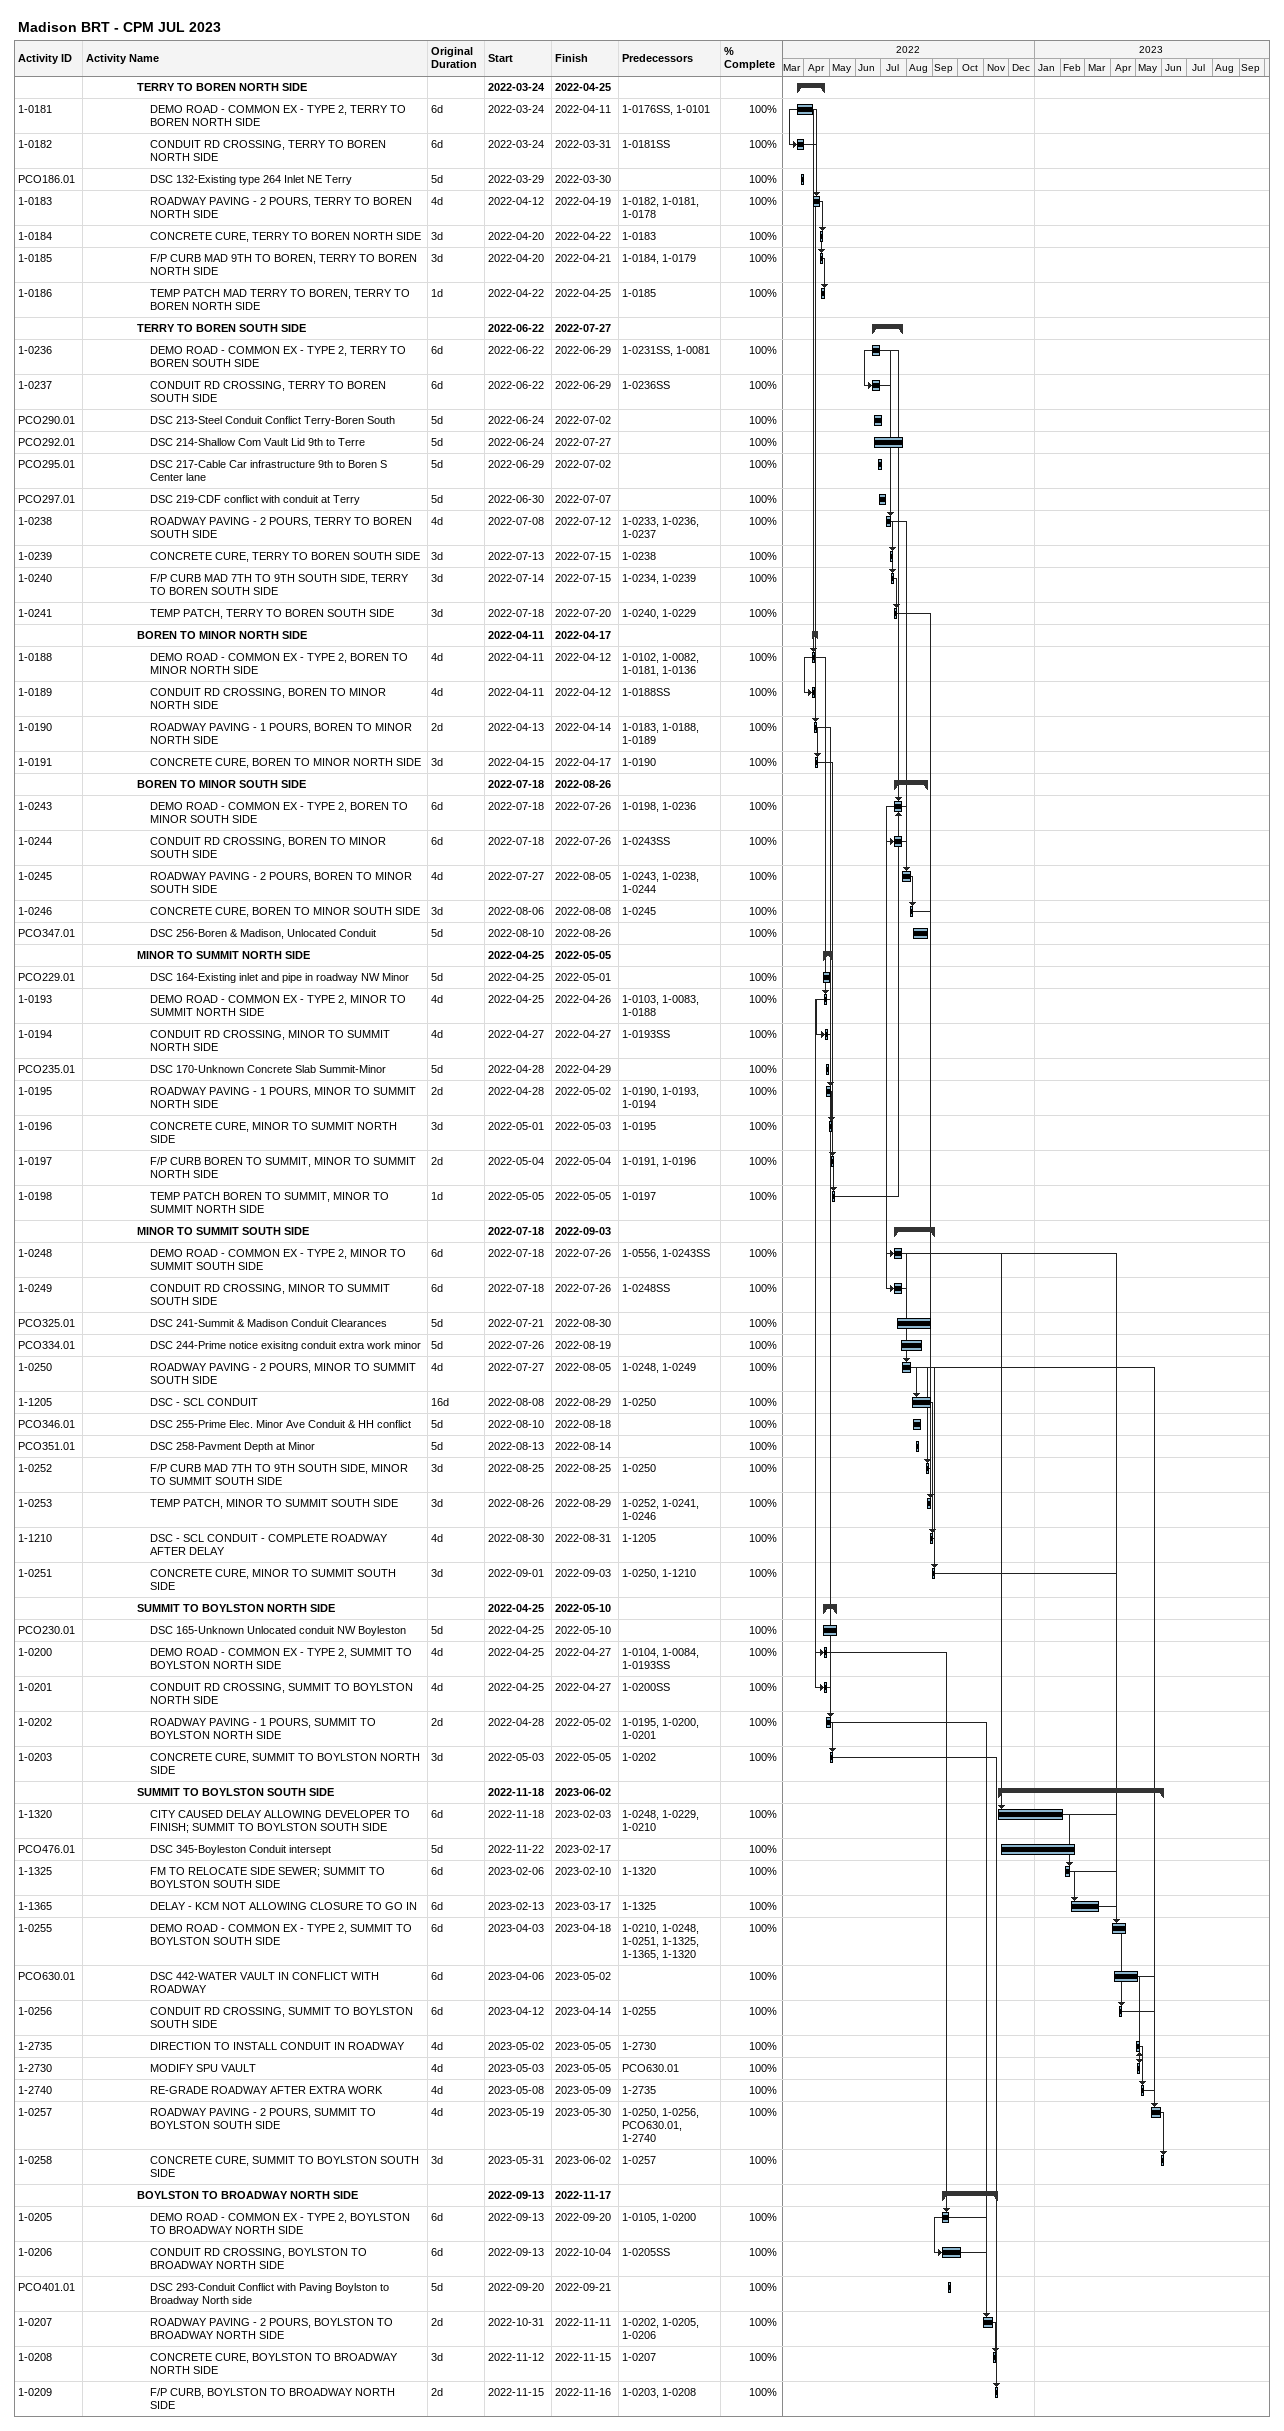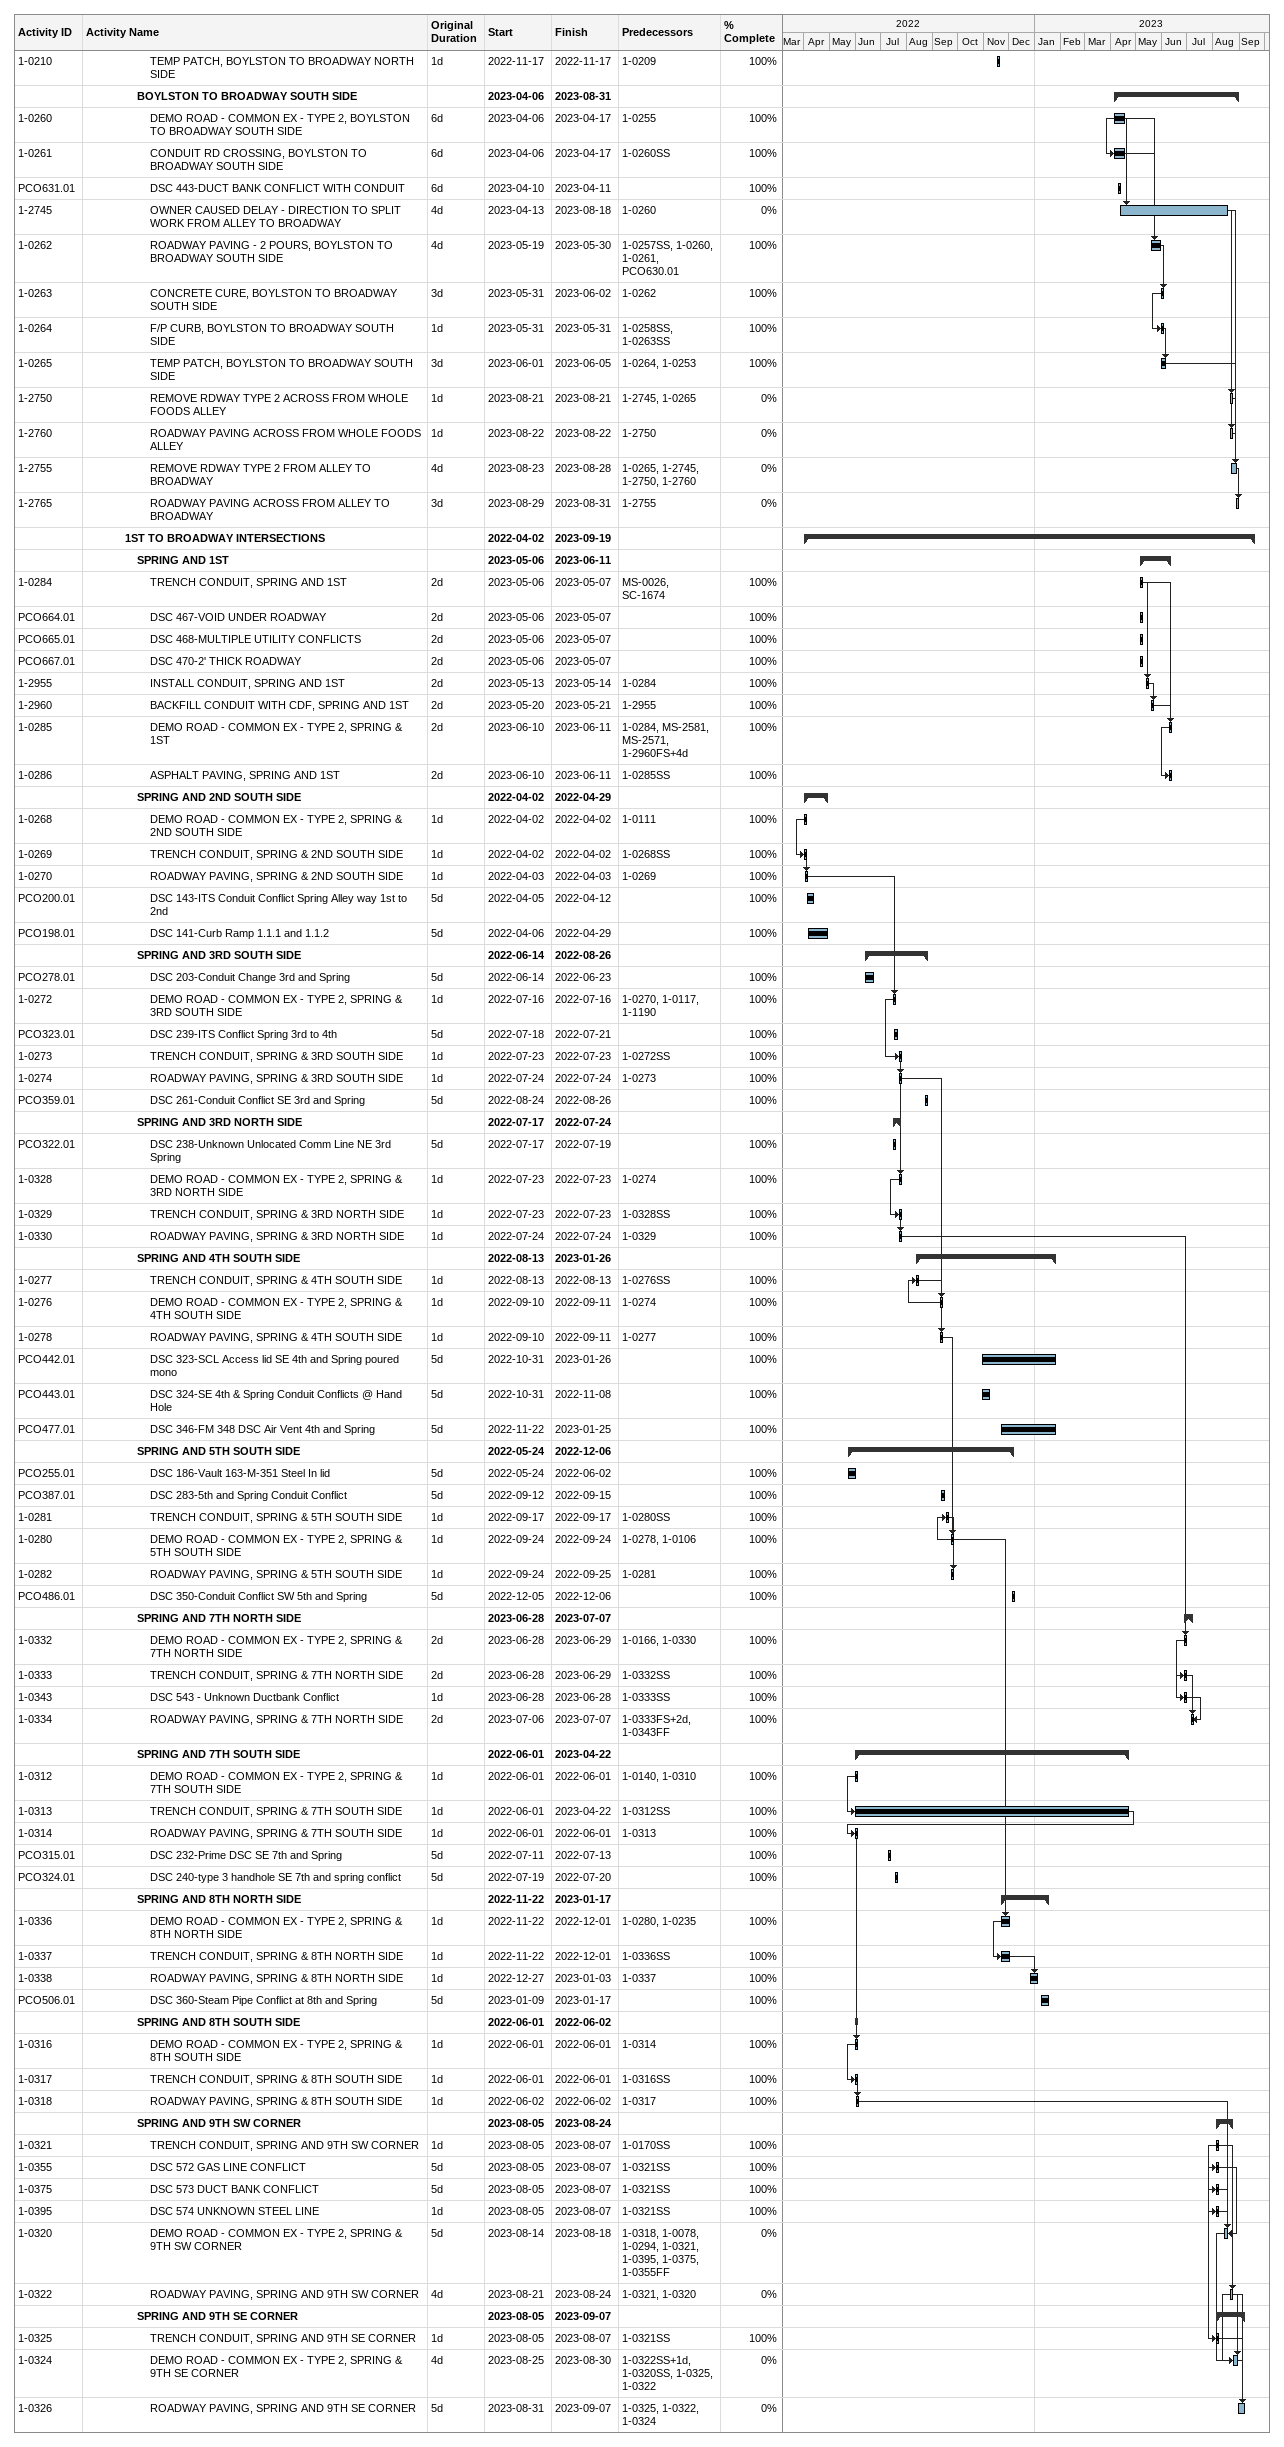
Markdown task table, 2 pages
Madison BRT - CPM JUL 2023

| ID | Level | Task | Original duration | Start | Finish | Predecessors | % complete |
|---|---|---|---|---|---|---|---|
|  | 5 | **TERRY TO BOREN NORTH SIDE** |  | 2022-03-24 | 2022-04-25 |  |  |
| 1-0181 | 6 | DEMO ROAD - COMMON EX - TYPE 2, TERRY TO BOREN NORTH SIDE | 6d | 2022-03-24 | 2022-04-11 | 1-0176SS, 1-0101 | 100 |
| 1-0182 | 6 | CONDUIT RD CROSSING, TERRY TO BOREN NORTH SIDE | 6d | 2022-03-24 | 2022-03-31 | 1-0181SS | 100 |
| PCO186.01 | 6 | DSC 132-Existing type 264 Inlet NE Terry | 5d | 2022-03-29 | 2022-03-30 |  | 100 |
| 1-0183 | 6 | ROADWAY PAVING - 2 POURS, TERRY TO BOREN NORTH SIDE | 4d | 2022-04-12 | 2022-04-19 | 1-0182, 1-0181, 1-0178 | 100 |
| 1-0184 | 6 | CONCRETE CURE, TERRY TO BOREN NORTH SIDE | 3d | 2022-04-20 | 2022-04-22 | 1-0183 | 100 |
| 1-0185 | 6 | F/P CURB MAD 9TH TO BOREN, TERRY TO BOREN NORTH SIDE | 3d | 2022-04-20 | 2022-04-21 | 1-0184, 1-0179 | 100 |
| 1-0186 | 6 | TEMP PATCH MAD TERRY TO BOREN, TERRY TO BOREN NORTH SIDE | 1d | 2022-04-22 | 2022-04-25 | 1-0185 | 100 |
|  | 5 | **TERRY TO BOREN SOUTH SIDE** |  | 2022-06-22 | 2022-07-27 |  |  |
| 1-0236 | 6 | DEMO ROAD - COMMON EX - TYPE 2, TERRY TO BOREN SOUTH SIDE | 6d | 2022-06-22 | 2022-06-29 | 1-0231SS, 1-0081 | 100 |
| 1-0237 | 6 | CONDUIT RD CROSSING, TERRY TO BOREN SOUTH SIDE | 6d | 2022-06-22 | 2022-06-29 | 1-0236SS | 100 |
| PCO290.01 | 6 | DSC 213-Steel Conduit Conflict Terry-Boren South | 5d | 2022-06-24 | 2022-07-02 |  | 100 |
| PCO292.01 | 6 | DSC 214-Shallow Com Vault Lid 9th to Terre | 5d | 2022-06-24 | 2022-07-27 |  | 100 |
| PCO295.01 | 6 | DSC 217-Cable Car infrastructure 9th to Boren S Center lane | 5d | 2022-06-29 | 2022-07-02 |  | 100 |
| PCO297.01 | 6 | DSC 219-CDF conflict with conduit at Terry | 5d | 2022-06-30 | 2022-07-07 |  | 100 |
| 1-0238 | 6 | ROADWAY PAVING - 2 POURS, TERRY TO BOREN SOUTH SIDE | 4d | 2022-07-08 | 2022-07-12 | 1-0233, 1-0236, 1-0237 | 100 |
| 1-0239 | 6 | CONCRETE CURE, TERRY TO BOREN SOUTH SIDE | 3d | 2022-07-13 | 2022-07-15 | 1-0238 | 100 |
| 1-0240 | 6 | F/P CURB MAD 7TH TO 9TH SOUTH SIDE, TERRY TO BOREN SOUTH SIDE | 3d | 2022-07-14 | 2022-07-15 | 1-0234, 1-0239 | 100 |
| 1-0241 | 6 | TEMP PATCH, TERRY TO BOREN SOUTH SIDE | 3d | 2022-07-18 | 2022-07-20 | 1-0240, 1-0229 | 100 |
|  | 5 | **BOREN TO MINOR NORTH SIDE** |  | 2022-04-11 | 2022-04-17 |  |  |
| 1-0188 | 6 | DEMO ROAD - COMMON EX - TYPE 2, BOREN TO MINOR NORTH SIDE | 4d | 2022-04-11 | 2022-04-12 | 1-0102, 1-0082, 1-0181, 1-0136 | 100 |
| 1-0189 | 6 | CONDUIT RD CROSSING, BOREN TO MINOR NORTH SIDE | 4d | 2022-04-11 | 2022-04-12 | 1-0188SS | 100 |
| 1-0190 | 6 | ROADWAY PAVING - 1 POURS, BOREN TO MINOR NORTH SIDE | 2d | 2022-04-13 | 2022-04-14 | 1-0183, 1-0188, 1-0189 | 100 |
| 1-0191 | 6 | CONCRETE CURE, BOREN TO MINOR NORTH SIDE | 3d | 2022-04-15 | 2022-04-17 | 1-0190 | 100 |
|  | 5 | **BOREN TO MINOR SOUTH SIDE** |  | 2022-07-18 | 2022-08-26 |  |  |
| 1-0243 | 6 | DEMO ROAD - COMMON EX - TYPE 2, BOREN TO MINOR SOUTH SIDE | 6d | 2022-07-18 | 2022-07-26 | 1-0198, 1-0236 | 100 |
| 1-0244 | 6 | CONDUIT RD CROSSING, BOREN TO MINOR SOUTH SIDE | 6d | 2022-07-18 | 2022-07-26 | 1-0243SS | 100 |
| 1-0245 | 6 | ROADWAY PAVING - 2 POURS, BOREN TO MINOR SOUTH SIDE | 4d | 2022-07-27 | 2022-08-05 | 1-0243, 1-0238, 1-0244 | 100 |
| 1-0246 | 6 | CONCRETE CURE, BOREN TO MINOR SOUTH SIDE | 3d | 2022-08-06 | 2022-08-08 | 1-0245 | 100 |
| PCO347.01 | 6 | DSC 256-Boren & Madison, Unlocated Conduit | 5d | 2022-08-10 | 2022-08-26 |  | 100 |
|  | 5 | **MINOR TO SUMMIT NORTH SIDE** |  | 2022-04-25 | 2022-05-05 |  |  |
| PCO229.01 | 6 | DSC 164-Existing inlet and pipe in roadway NW Minor | 5d | 2022-04-25 | 2022-05-01 |  | 100 |
| 1-0193 | 6 | DEMO ROAD - COMMON EX - TYPE 2, MINOR TO SUMMIT NORTH SIDE | 4d | 2022-04-25 | 2022-04-26 | 1-0103, 1-0083, 1-0188 | 100 |
| 1-0194 | 6 | CONDUIT RD CROSSING, MINOR TO SUMMIT NORTH SIDE | 4d | 2022-04-27 | 2022-04-27 | 1-0193SS | 100 |
| PCO235.01 | 6 | DSC 170-Unknown Concrete Slab Summit-Minor | 5d | 2022-04-28 | 2022-04-29 |  | 100 |
| 1-0195 | 6 | ROADWAY PAVING - 1 POURS, MINOR TO SUMMIT NORTH SIDE | 2d | 2022-04-28 | 2022-05-02 | 1-0190, 1-0193, 1-0194 | 100 |
| 1-0196 | 6 | CONCRETE CURE, MINOR TO SUMMIT NORTH SIDE | 3d | 2022-05-01 | 2022-05-03 | 1-0195 | 100 |
| 1-0197 | 6 | F/P CURB BOREN TO SUMMIT, MINOR TO SUMMIT NORTH SIDE | 2d | 2022-05-04 | 2022-05-04 | 1-0191, 1-0196 | 100 |
| 1-0198 | 6 | TEMP PATCH BOREN TO SUMMIT, MINOR TO SUMMIT NORTH SIDE | 1d | 2022-05-05 | 2022-05-05 | 1-0197 | 100 |
|  | 5 | **MINOR TO SUMMIT SOUTH SIDE** |  | 2022-07-18 | 2022-09-03 |  |  |
| 1-0248 | 6 | DEMO ROAD - COMMON EX - TYPE 2, MINOR TO SUMMIT SOUTH SIDE | 6d | 2022-07-18 | 2022-07-26 | 1-0556, 1-0243SS | 100 |
| 1-0249 | 6 | CONDUIT RD CROSSING, MINOR TO SUMMIT SOUTH SIDE | 6d | 2022-07-18 | 2022-07-26 | 1-0248SS | 100 |
| PCO325.01 | 6 | DSC 241-Summit & Madison Conduit Clearances | 5d | 2022-07-21 | 2022-08-30 |  | 100 |
| PCO334.01 | 6 | DSC 244-Prime notice exisitng conduit extra work minor | 5d | 2022-07-26 | 2022-08-19 |  | 100 |
| 1-0250 | 6 | ROADWAY PAVING - 2 POURS, MINOR TO SUMMIT SOUTH SIDE | 4d | 2022-07-27 | 2022-08-05 | 1-0248, 1-0249 | 100 |
| 1-1205 | 6 | DSC - SCL CONDUIT | 16d | 2022-08-08 | 2022-08-29 | 1-0250 | 100 |
| PCO346.01 | 6 | DSC 255-Prime Elec. Minor Ave Conduit & HH conflict | 5d | 2022-08-10 | 2022-08-18 |  | 100 |
| PCO351.01 | 6 | DSC 258-Pavment Depth at Minor | 5d | 2022-08-13 | 2022-08-14 |  | 100 |
| 1-0252 | 6 | F/P CURB MAD 7TH TO 9TH SOUTH SIDE, MINOR TO SUMMIT SOUTH SIDE | 3d | 2022-08-25 | 2022-08-25 | 1-0250 | 100 |
| 1-0253 | 6 | TEMP PATCH, MINOR TO SUMMIT SOUTH SIDE | 3d | 2022-08-26 | 2022-08-29 | 1-0252, 1-0241, 1-0246 | 100 |
| 1-1210 | 6 | DSC - SCL CONDUIT - COMPLETE ROADWAY AFTER DELAY | 4d | 2022-08-30 | 2022-08-31 | 1-1205 | 100 |
| 1-0251 | 6 | CONCRETE CURE, MINOR TO SUMMIT SOUTH SIDE | 3d | 2022-09-01 | 2022-09-03 | 1-0250, 1-1210 | 100 |
|  | 5 | **SUMMIT TO BOYLSTON NORTH SIDE** |  | 2022-04-25 | 2022-05-10 |  |  |
| PCO230.01 | 6 | DSC 165-Unknown Unlocated conduit NW Boyleston | 5d | 2022-04-25 | 2022-05-10 |  | 100 |
| 1-0200 | 6 | DEMO ROAD - COMMON EX - TYPE 2, SUMMIT TO BOYLSTON NORTH SIDE | 4d | 2022-04-25 | 2022-04-27 | 1-0104, 1-0084, 1-0193SS | 100 |
| 1-0201 | 6 | CONDUIT RD CROSSING, SUMMIT TO BOYLSTON NORTH SIDE | 4d | 2022-04-25 | 2022-04-27 | 1-0200SS | 100 |
| 1-0202 | 6 | ROADWAY PAVING - 1 POURS, SUMMIT TO BOYLSTON NORTH SIDE | 2d | 2022-04-28 | 2022-05-02 | 1-0195, 1-0200, 1-0201 | 100 |
| 1-0203 | 6 | CONCRETE CURE, SUMMIT TO BOYLSTON NORTH SIDE | 3d | 2022-05-03 | 2022-05-05 | 1-0202 | 100 |
|  | 5 | **SUMMIT TO BOYLSTON SOUTH SIDE** |  | 2022-11-18 | 2023-06-02 |  |  |
| 1-1320 | 6 | CITY CAUSED DELAY ALLOWING DEVELOPER TO FINISH; SUMMIT TO BOYLSTON SOUTH SIDE | 6d | 2022-11-18 | 2023-02-03 | 1-0248, 1-0229, 1-0210 | 100 |
| PCO476.01 | 6 | DSC 345-Boyleston Conduit intersept | 5d | 2022-11-22 | 2023-02-17 |  | 100 |
| 1-1325 | 6 | FM TO RELOCATE SIDE SEWER; SUMMIT TO BOYLSTON SOUTH SIDE | 6d | 2023-02-06 | 2023-02-10 | 1-1320 | 100 |
| 1-1365 | 6 | DELAY - KCM NOT ALLOWING CLOSURE TO GO IN | 6d | 2023-02-13 | 2023-03-17 | 1-1325 | 100 |
| 1-0255 | 6 | DEMO ROAD - COMMON EX - TYPE 2, SUMMIT TO BOYLSTON SOUTH SIDE | 6d | 2023-04-03 | 2023-04-18 | 1-0210, 1-0248, 1-0251, 1-1325, 1-1365, 1-1320 | 100 |
| PCO630.01 | 6 | DSC 442-WATER VAULT IN CONFLICT WITH ROADWAY | 6d | 2023-04-06 | 2023-05-02 |  | 100 |
| 1-0256 | 6 | CONDUIT RD CROSSING, SUMMIT TO BOYLSTON SOUTH SIDE | 6d | 2023-04-12 | 2023-04-14 | 1-0255 | 100 |
| 1-2735 | 6 | DIRECTION TO INSTALL CONDUIT IN ROADWAY | 4d | 2023-05-02 | 2023-05-05 | 1-2730 | 100 |
| 1-2730 | 6 | MODIFY SPU VAULT | 4d | 2023-05-03 | 2023-05-05 | PCO630.01 | 100 |
| 1-2740 | 6 | RE-GRADE ROADWAY AFTER EXTRA WORK | 4d | 2023-05-08 | 2023-05-09 | 1-2735 | 100 |
| 1-0257 | 6 | ROADWAY PAVING - 2 POURS, SUMMIT TO BOYLSTON SOUTH SIDE | 4d | 2023-05-19 | 2023-05-30 | 1-0250, 1-0256, PCO630.01, 1-2740 | 100 |
| 1-0258 | 6 | CONCRETE CURE, SUMMIT TO BOYLSTON SOUTH SIDE | 3d | 2023-05-31 | 2023-06-02 | 1-0257 | 100 |
|  | 5 | **BOYLSTON TO BROADWAY NORTH SIDE** |  | 2022-09-13 | 2022-11-17 |  |  |
| 1-0205 | 6 | DEMO ROAD - COMMON EX - TYPE 2, BOYLSTON TO BROADWAY NORTH SIDE | 6d | 2022-09-13 | 2022-09-20 | 1-0105, 1-0200 | 100 |
| 1-0206 | 6 | CONDUIT RD CROSSING, BOYLSTON TO BROADWAY NORTH SIDE | 6d | 2022-09-13 | 2022-10-04 | 1-0205SS | 100 |
| PCO401.01 | 6 | DSC 293-Conduit Conflict with Paving Boylston to Broadway North side | 5d | 2022-09-20 | 2022-09-21 |  | 100 |
| 1-0207 | 6 | ROADWAY PAVING - 2 POURS, BOYLSTON TO BROADWAY NORTH SIDE | 2d | 2022-10-31 | 2022-11-11 | 1-0202, 1-0205, 1-0206 | 100 |
| 1-0208 | 6 | CONCRETE CURE, BOYLSTON TO BROADWAY NORTH SIDE | 3d | 2022-11-12 | 2022-11-15 | 1-0207 | 100 |
| 1-0209 | 6 | F/P CURB, BOYLSTON TO BROADWAY NORTH SIDE | 2d | 2022-11-15 | 2022-11-16 | 1-0203, 1-0208 | 100 |
| 1-0210 | 6 | TEMP PATCH, BOYLSTON TO BROADWAY NORTH SIDE | 1d | 2022-11-17 | 2022-11-17 | 1-0209 | 100 |
|  | 5 | **BOYLSTON TO BROADWAY SOUTH SIDE** |  | 2023-04-06 | 2023-08-31 |  |  |
| 1-0260 | 6 | DEMO ROAD - COMMON EX - TYPE 2, BOYLSTON TO BROADWAY SOUTH SIDE | 6d | 2023-04-06 | 2023-04-17 | 1-0255 | 100 |
| 1-0261 | 6 | CONDUIT RD CROSSING, BOYLSTON TO BROADWAY SOUTH SIDE | 6d | 2023-04-06 | 2023-04-17 | 1-0260SS | 100 |
| PCO631.01 | 6 | DSC 443-DUCT BANK CONFLICT WITH CONDUIT | 6d | 2023-04-10 | 2023-04-11 |  | 100 |
| 1-2745 | 6 | OWNER CAUSED DELAY - DIRECTION TO SPLIT WORK FROM ALLEY TO BROADWAY | 4d | 2023-04-13 | 2023-08-18 | 1-0260 | 0 |
| 1-0262 | 6 | ROADWAY PAVING - 2 POURS, BOYLSTON TO BROADWAY SOUTH SIDE | 4d | 2023-05-19 | 2023-05-30 | 1-0257SS, 1-0260, 1-0261, PCO630.01 | 100 |
| 1-0263 | 6 | CONCRETE CURE, BOYLSTON TO BROADWAY SOUTH SIDE | 3d | 2023-05-31 | 2023-06-02 | 1-0262 | 100 |
| 1-0264 | 6 | F/P CURB, BOYLSTON TO BROADWAY SOUTH SIDE | 1d | 2023-05-31 | 2023-05-31 | 1-0258SS, 1-0263SS | 100 |
| 1-0265 | 6 | TEMP PATCH, BOYLSTON TO BROADWAY SOUTH SIDE | 3d | 2023-06-01 | 2023-06-05 | 1-0264, 1-0253 | 100 |
| 1-2750 | 6 | REMOVE RDWAY TYPE 2 ACROSS FROM WHOLE FOODS ALLEY | 1d | 2023-08-21 | 2023-08-21 | 1-2745, 1-0265 | 0 |
| 1-2760 | 6 | ROADWAY PAVING ACROSS FROM WHOLE FOODS ALLEY | 1d | 2023-08-22 | 2023-08-22 | 1-2750 | 0 |
| 1-2755 | 6 | REMOVE RDWAY TYPE 2 FROM ALLEY TO BROADWAY | 4d | 2023-08-23 | 2023-08-28 | 1-0265, 1-2745, 1-2750, 1-2760 | 0 |
| 1-2765 | 6 | ROADWAY PAVING ACROSS FROM ALLEY TO BROADWAY | 3d | 2023-08-29 | 2023-08-31 | 1-2755 | 0 |
|  | 4 | **1ST TO BROADWAY INTERSECTIONS** |  | 2022-04-02 | 2023-09-19 |  |  |
|  | 5 | **SPRING AND 1ST** |  | 2023-05-06 | 2023-06-11 |  |  |
| 1-0284 | 6 | TRENCH CONDUIT, SPRING AND 1ST | 2d | 2023-05-06 | 2023-05-07 | MS-0026, SC-1674 | 100 |
| PCO664.01 | 6 | DSC 467-VOID UNDER ROADWAY | 2d | 2023-05-06 | 2023-05-07 |  | 100 |
| PCO665.01 | 6 | DSC 468-MULTIPLE UTILITY CONFLICTS | 2d | 2023-05-06 | 2023-05-07 |  | 100 |
| PCO667.01 | 6 | DSC 470-2' THICK ROADWAY | 2d | 2023-05-06 | 2023-05-07 |  | 100 |
| 1-2955 | 6 | INSTALL CONDUIT, SPRING AND 1ST | 2d | 2023-05-13 | 2023-05-14 | 1-0284 | 100 |
| 1-2960 | 6 | BACKFILL CONDUIT WITH CDF, SPRING AND 1ST | 2d | 2023-05-20 | 2023-05-21 | 1-2955 | 100 |
| 1-0285 | 6 | DEMO ROAD - COMMON EX - TYPE 2, SPRING & 1ST | 2d | 2023-06-10 | 2023-06-11 | 1-0284, MS-2581, MS-2571, 1-2960FS+4d | 100 |
| 1-0286 | 6 | ASPHALT PAVING, SPRING AND 1ST | 2d | 2023-06-10 | 2023-06-11 | 1-0285SS | 100 |
|  | 5 | **SPRING AND 2ND SOUTH SIDE** |  | 2022-04-02 | 2022-04-29 |  |  |
| 1-0268 | 6 | DEMO ROAD - COMMON EX - TYPE 2, SPRING & 2ND SOUTH SIDE | 1d | 2022-04-02 | 2022-04-02 | 1-0111 | 100 |
| 1-0269 | 6 | TRENCH CONDUIT, SPRING & 2ND SOUTH SIDE | 1d | 2022-04-02 | 2022-04-02 | 1-0268SS | 100 |
| 1-0270 | 6 | ROADWAY PAVING, SPRING & 2ND SOUTH SIDE | 1d | 2022-04-03 | 2022-04-03 | 1-0269 | 100 |
| PCO200.01 | 6 | DSC 143-ITS Conduit Conflict Spring Alley way 1st to 2nd | 5d | 2022-04-05 | 2022-04-12 |  | 100 |
| PCO198.01 | 6 | DSC 141-Curb Ramp 1.1.1 and 1.1.2 | 5d | 2022-04-06 | 2022-04-29 |  | 100 |
|  | 5 | **SPRING AND 3RD SOUTH SIDE** |  | 2022-06-14 | 2022-08-26 |  |  |
| PCO278.01 | 6 | DSC 203-Conduit Change 3rd and Spring | 5d | 2022-06-14 | 2022-06-23 |  | 100 |
| 1-0272 | 6 | DEMO ROAD - COMMON EX - TYPE 2, SPRING & 3RD SOUTH SIDE | 1d | 2022-07-16 | 2022-07-16 | 1-0270, 1-0117, 1-1190 | 100 |
| PCO323.01 | 6 | DSC 239-ITS Conflict Spring 3rd to 4th | 5d | 2022-07-18 | 2022-07-21 |  | 100 |
| 1-0273 | 6 | TRENCH CONDUIT, SPRING & 3RD SOUTH SIDE | 1d | 2022-07-23 | 2022-07-23 | 1-0272SS | 100 |
| 1-0274 | 6 | ROADWAY PAVING, SPRING & 3RD SOUTH SIDE | 1d | 2022-07-24 | 2022-07-24 | 1-0273 | 100 |
| PCO359.01 | 6 | DSC 261-Conduit Conflict SE 3rd and Spring | 5d | 2022-08-24 | 2022-08-26 |  | 100 |
|  | 5 | **SPRING AND 3RD NORTH SIDE** |  | 2022-07-17 | 2022-07-24 |  |  |
| PCO322.01 | 6 | DSC 238-Unknown Unlocated Comm Line NE 3rd Spring | 5d | 2022-07-17 | 2022-07-19 |  | 100 |
| 1-0328 | 6 | DEMO ROAD - COMMON EX - TYPE 2, SPRING & 3RD NORTH SIDE | 1d | 2022-07-23 | 2022-07-23 | 1-0274 | 100 |
| 1-0329 | 6 | TRENCH CONDUIT, SPRING & 3RD NORTH SIDE | 1d | 2022-07-23 | 2022-07-23 | 1-0328SS | 100 |
| 1-0330 | 6 | ROADWAY PAVING, SPRING & 3RD NORTH SIDE | 1d | 2022-07-24 | 2022-07-24 | 1-0329 | 100 |
|  | 5 | **SPRING AND 4TH SOUTH SIDE** |  | 2022-08-13 | 2023-01-26 |  |  |
| 1-0277 | 6 | TRENCH CONDUIT, SPRING & 4TH SOUTH SIDE | 1d | 2022-08-13 | 2022-08-13 | 1-0276SS | 100 |
| 1-0276 | 6 | DEMO ROAD - COMMON EX - TYPE 2, SPRING & 4TH SOUTH SIDE | 1d | 2022-09-10 | 2022-09-11 | 1-0274 | 100 |
| 1-0278 | 6 | ROADWAY PAVING, SPRING & 4TH SOUTH SIDE | 1d | 2022-09-10 | 2022-09-11 | 1-0277 | 100 |
| PCO442.01 | 6 | DSC 323-SCL Access lid SE 4th and Spring poured mono | 5d | 2022-10-31 | 2023-01-26 |  | 100 |
| PCO443.01 | 6 | DSC 324-SE 4th & Spring Conduit Conflicts @ Hand Hole | 5d | 2022-10-31 | 2022-11-08 |  | 100 |
| PCO477.01 | 6 | DSC 346-FM 348 DSC Air Vent 4th and Spring | 5d | 2022-11-22 | 2023-01-25 |  | 100 |
|  | 5 | **SPRING AND 5TH SOUTH SIDE** |  | 2022-05-24 | 2022-12-06 |  |  |
| PCO255.01 | 6 | DSC 186-Vault 163-M-351 Steel In lid | 5d | 2022-05-24 | 2022-06-02 |  | 100 |
| PCO387.01 | 6 | DSC 283-5th and Spring Conduit Conflict | 5d | 2022-09-12 | 2022-09-15 |  | 100 |
| 1-0281 | 6 | TRENCH CONDUIT, SPRING & 5TH SOUTH SIDE | 1d | 2022-09-17 | 2022-09-17 | 1-0280SS | 100 |
| 1-0280 | 6 | DEMO ROAD - COMMON EX - TYPE 2, SPRING & 5TH SOUTH SIDE | 1d | 2022-09-24 | 2022-09-24 | 1-0278, 1-0106 | 100 |
| 1-0282 | 6 | ROADWAY PAVING, SPRING & 5TH SOUTH SIDE | 1d | 2022-09-24 | 2022-09-25 | 1-0281 | 100 |
| PCO486.01 | 6 | DSC 350-Conduit Conflict SW 5th and Spring | 5d | 2022-12-05 | 2022-12-06 |  | 100 |
|  | 5 | **SPRING AND 7TH NORTH SIDE** |  | 2023-06-28 | 2023-07-07 |  |  |
| 1-0332 | 6 | DEMO ROAD - COMMON EX - TYPE 2, SPRING & 7TH NORTH SIDE | 2d | 2023-06-28 | 2023-06-29 | 1-0166, 1-0330 | 100 |
| 1-0333 | 6 | TRENCH CONDUIT, SPRING & 7TH NORTH SIDE | 2d | 2023-06-28 | 2023-06-29 | 1-0332SS | 100 |
| 1-0343 | 6 | DSC 543 - Unknown Ductbank Conflict | 1d | 2023-06-28 | 2023-06-28 | 1-0333SS | 100 |
| 1-0334 | 6 | ROADWAY PAVING, SPRING & 7TH NORTH SIDE | 2d | 2023-07-06 | 2023-07-07 | 1-0333FS+2d, 1-0343FF | 100 |
|  | 5 | **SPRING AND 7TH SOUTH SIDE** |  | 2022-06-01 | 2023-04-22 |  |  |
| 1-0312 | 6 | DEMO ROAD - COMMON EX - TYPE 2, SPRING & 7TH SOUTH SIDE | 1d | 2022-06-01 | 2022-06-01 | 1-0140, 1-0310 | 100 |
| 1-0313 | 6 | TRENCH CONDUIT, SPRING & 7TH SOUTH SIDE | 1d | 2022-06-01 | 2023-04-22 | 1-0312SS | 100 |
| 1-0314 | 6 | ROADWAY PAVING, SPRING & 7TH SOUTH SIDE | 1d | 2022-06-01 | 2022-06-01 | 1-0313 | 100 |
| PCO315.01 | 6 | DSC 232-Prime DSC SE 7th and Spring | 5d | 2022-07-11 | 2022-07-13 |  | 100 |
| PCO324.01 | 6 | DSC 240-type 3 handhole SE 7th and spring conflict | 5d | 2022-07-19 | 2022-07-20 |  | 100 |
|  | 5 | **SPRING AND 8TH NORTH SIDE** |  | 2022-11-22 | 2023-01-17 |  |  |
| 1-0336 | 6 | DEMO ROAD - COMMON EX - TYPE 2, SPRING & 8TH NORTH SIDE | 1d | 2022-11-22 | 2022-12-01 | 1-0280, 1-0235 | 100 |
| 1-0337 | 6 | TRENCH CONDUIT, SPRING & 8TH NORTH SIDE | 1d | 2022-11-22 | 2022-12-01 | 1-0336SS | 100 |
| 1-0338 | 6 | ROADWAY PAVING, SPRING & 8TH NORTH SIDE | 1d | 2022-12-27 | 2023-01-03 | 1-0337 | 100 |
| PCO506.01 | 6 | DSC 360-Steam Pipe Conflict at 8th and Spring | 5d | 2023-01-09 | 2023-01-17 |  | 100 |
|  | 5 | **SPRING AND 8TH SOUTH SIDE** |  | 2022-06-01 | 2022-06-02 |  |  |
| 1-0316 | 6 | DEMO ROAD - COMMON EX - TYPE 2, SPRING & 8TH SOUTH SIDE | 1d | 2022-06-01 | 2022-06-01 | 1-0314 | 100 |
| 1-0317 | 6 | TRENCH CONDUIT, SPRING & 8TH SOUTH SIDE | 1d | 2022-06-01 | 2022-06-01 | 1-0316SS | 100 |
| 1-0318 | 6 | ROADWAY PAVING, SPRING & 8TH SOUTH SIDE | 1d | 2022-06-02 | 2022-06-02 | 1-0317 | 100 |
|  | 5 | **SPRING AND 9TH SW CORNER** |  | 2023-08-05 | 2023-08-24 |  |  |
| 1-0321 | 6 | TRENCH CONDUIT, SPRING AND 9TH SW CORNER | 1d | 2023-08-05 | 2023-08-07 | 1-0170SS | 100 |
| 1-0355 | 6 | DSC 572 GAS LINE CONFLICT | 5d | 2023-08-05 | 2023-08-07 | 1-0321SS | 100 |
| 1-0375 | 6 | DSC 573 DUCT BANK CONFLICT | 5d | 2023-08-05 | 2023-08-07 | 1-0321SS | 100 |
| 1-0395 | 6 | DSC 574 UNKNOWN STEEL LINE | 1d | 2023-08-05 | 2023-08-07 | 1-0321SS | 100 |
| 1-0320 | 6 | DEMO ROAD - COMMON EX - TYPE 2, SPRING & 9TH SW CORNER | 5d | 2023-08-14 | 2023-08-18 | 1-0318, 1-0078, 1-0294, 1-0321, 1-0395, 1-0375, 1-0355FF | 0 |
| 1-0322 | 6 | ROADWAY PAVING, SPRING AND 9TH SW CORNER | 4d | 2023-08-21 | 2023-08-24 | 1-0321, 1-0320 | 0 |
|  | 5 | **SPRING AND 9TH SE CORNER** |  | 2023-08-05 | 2023-09-07 |  |  |
| 1-0325 | 6 | TRENCH CONDUIT, SPRING AND 9TH SE CORNER | 1d | 2023-08-05 | 2023-08-07 | 1-0321SS | 100 |
| 1-0324 | 6 | DEMO ROAD - COMMON EX - TYPE 2, SPRING & 9TH SE CORNER | 4d | 2023-08-25 | 2023-08-30 | 1-0322SS+1d, 1-0320SS, 1-0325, 1-0322 | 0 |
| 1-0326 | 6 | ROADWAY PAVING, SPRING AND 9TH SE CORNER | 5d | 2023-08-31 | 2023-09-07 | 1-0325, 1-0322, 1-0324 | 0 |
